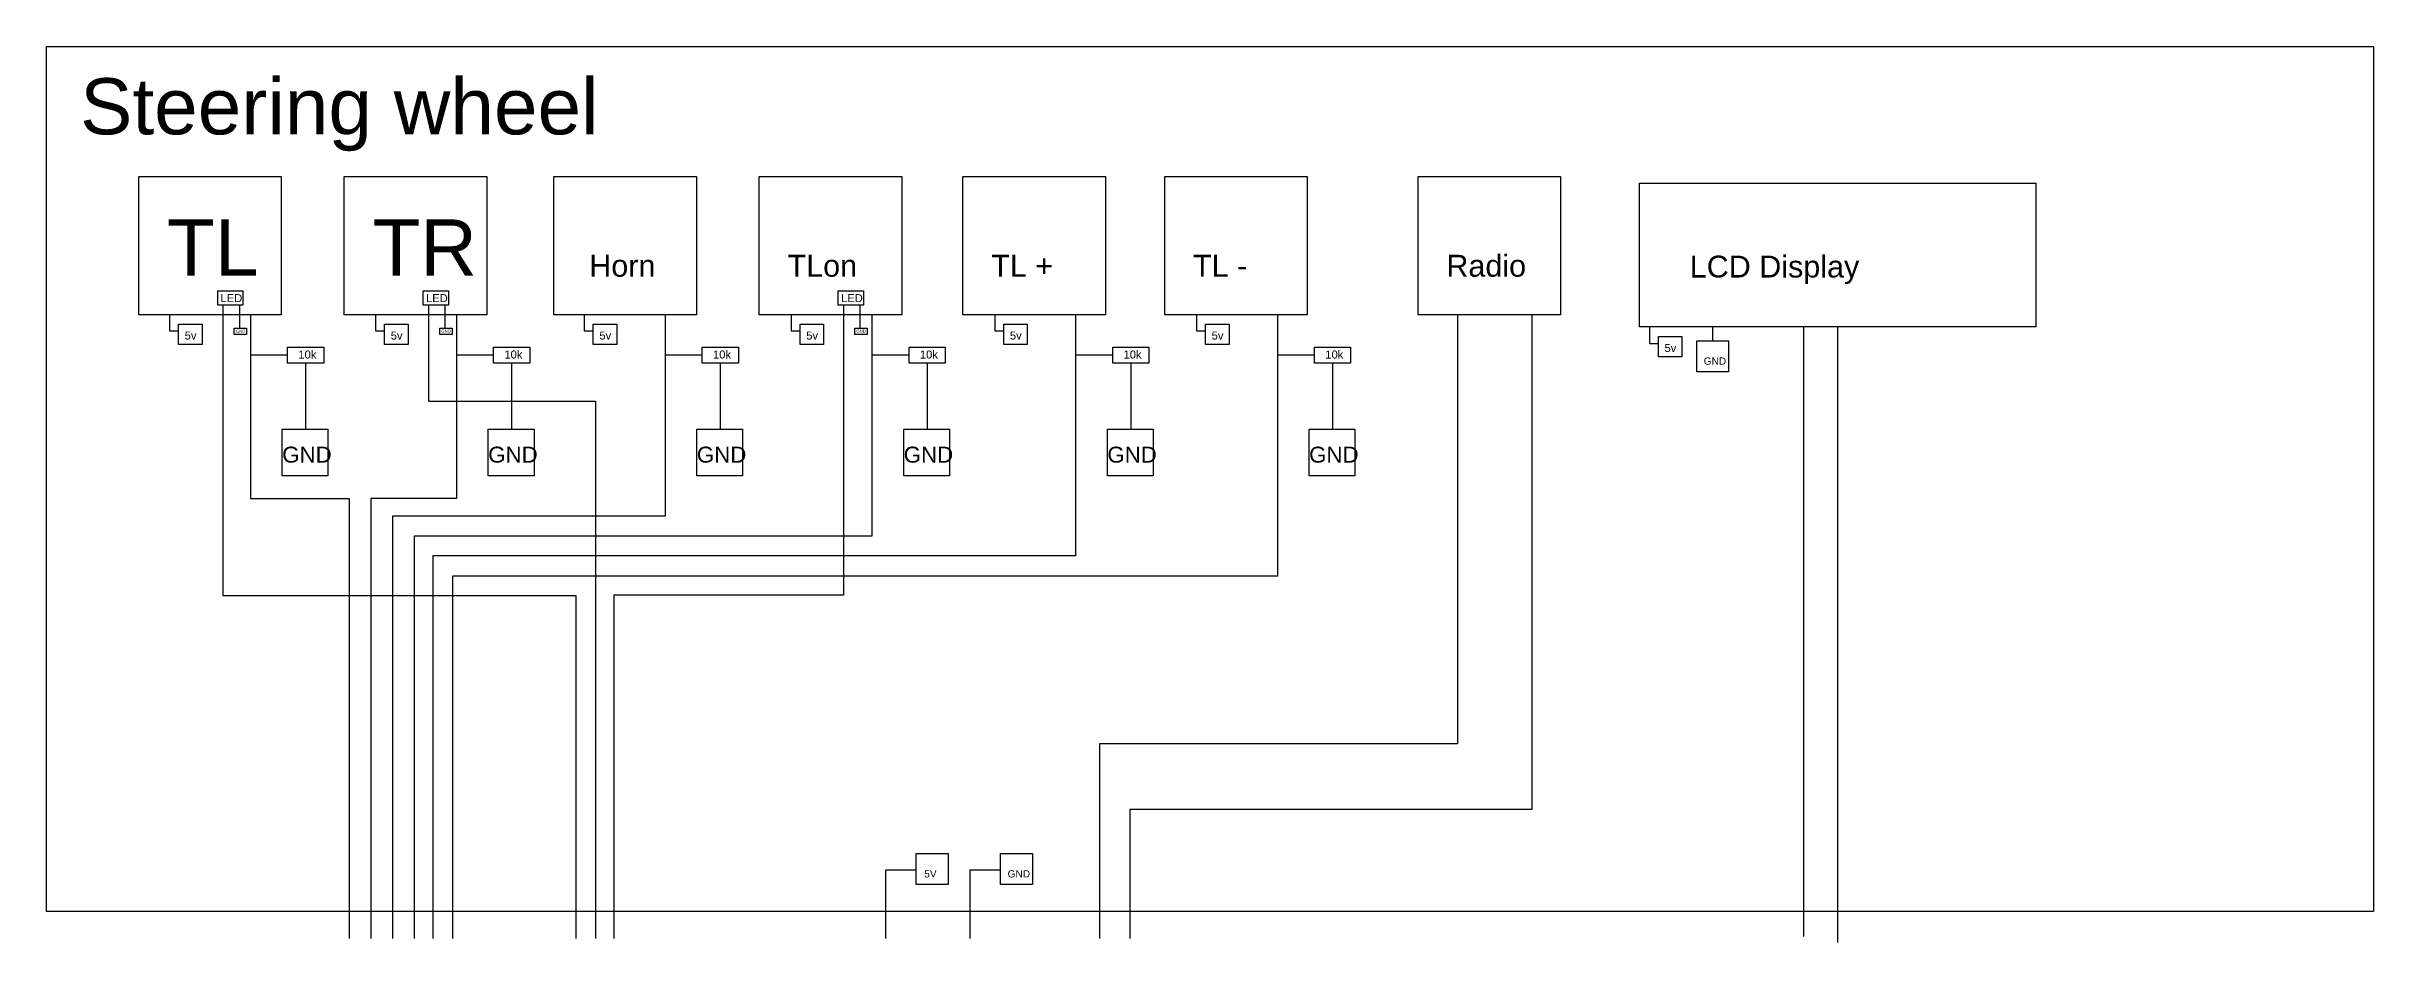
# Model space of a CAD drawing. Header units: inches. Extents: x -6006 to 7910, y 240 to 7918.
# Drawn here: x 7433.8 to 7910.4, y 2759.7 to 2943.2 of the extents above; entities that cross this region are included whole.
import ezdxf

# ---------------------------------------------------------------- set-up
doc = ezdxf.new("R2010")
doc.units = ezdxf.units.IN
doc.header["$MEASUREMENT"] = 0
doc.styles.get("Standard").update_dxf_attribs({"font": 'arial.ttf'})

msp = doc.modelspace()

# ---------------------------------------------------------------- linework, layer by layer
for p, q in [((7459.02, 2888.25), (7459.02, 2884.93)), ((7473.32, 2890.21), (7473.32, 2885.48)), ((7501.21, 2888.25), (7501.21, 2884.93)), ((7515.39, 2890.21), (7515.39, 2885.48)), ((7543.93, 2888.25), (7543.93, 2884.93)), ((7586.29, 2888.25), (7586.29, 2884.93)), ((7600.4, 2890.21), (7600.4, 2885.48)), ((7628, 2888.25), (7628, 2884.93)), ((7669.33, 2888.25), (7669.33, 2884.93)), ((7459.02, 2884.93), (7460.85, 2884.93)), ((7501.21, 2884.93), (7503.04, 2884.93)), ((7543.93, 2884.93), (7545.77, 2884.93)), ((7586.29, 2884.93), (7588.13, 2884.93)), ((7628, 2884.93), (7629.84, 2884.93)), ((7669.33, 2884.93), (7671.16, 2884.93)), ((7762.06, 2885.69), (7762.06, 2882.37)), ((7775.03, 2882.93), (7775.03, 2885.74)), ((7793.63, 2885.74), (7793.63, 2766.05)), ((7800.62, 2885.74), (7800.62, 2759.71)), ((7483.16, 2879.98), (7475.56, 2879.98)), ((7525.35, 2879.98), (7517.75, 2879.98)), ((7568.08, 2879.98), (7560.48, 2879.98)), ((7610.44, 2879.98), (7602.84, 2879.98)), ((7652.15, 2879.98), (7644.55, 2879.98)), ((7693.48, 2879.98), (7685.88, 2879.98)), ((7762.06, 2882.37), (7763.9, 2882.37)), ((7486.87, 2878.35), (7486.87, 2864.83)), ((7529.06, 2878.35), (7529.06, 2864.83)), ((7571.79, 2878.35), (7571.79, 2864.83)), ((7614.15, 2878.35), (7614.15, 2864.83)), ((7655.86, 2878.35), (7655.86, 2864.83)), ((7697.18, 2878.35), (7697.18, 2864.83)), ((7793.63, 2766.05), (7793.63, 2760.9))]:
    msp.add_line(p, q)
for points in [[(7433.81, 2943.16), (7910.36, 2943.16), (7910.36, 2766.05), (7433.81, 2766.05)], [(7452.7, 2916.56), (7481.89, 2916.56), (7481.89, 2888.25), (7452.7, 2888.25)], [(7494.77, 2916.56), (7523.96, 2916.56), (7523.96, 2888.25), (7494.77, 2888.25)], [(7537.7, 2916.56), (7566.89, 2916.56), (7566.89, 2888.25), (7537.7, 2888.25)], [(7579.77, 2916.56), (7608.97, 2916.56), (7608.97, 2888.25), (7579.77, 2888.25)], [(7621.48, 2916.56), (7650.67, 2916.56), (7650.67, 2888.25), (7621.48, 2888.25)], [(7662.81, 2916.56), (7692, 2916.56), (7692, 2888.25), (7662.81, 2888.25)], [(7714.7, 2916.56), (7743.89, 2916.56), (7743.89, 2888.25), (7714.7, 2888.25)], [(7760.04, 2915.19), (7841.2, 2915.19), (7841.2, 2885.74), (7760.04, 2885.74)], [(7468.88, 2893.15), (7474.04, 2893.15), (7474.04, 2890.21), (7468.88, 2890.21)], [(7510.95, 2893.15), (7516.11, 2893.15), (7516.11, 2890.21), (7510.95, 2890.21)], [(7595.95, 2893.15), (7601.12, 2893.15), (7601.12, 2890.21), (7595.95, 2890.21)], [(7460.85, 2886.33), (7465.66, 2886.33), (7465.66, 2882.15), (7460.85, 2882.15)], [(7472.26, 2885.48), (7474.79, 2885.48), (7474.79, 2884.23), (7472.26, 2884.23)], [(7503.04, 2886.33), (7507.85, 2886.33), (7507.85, 2882.15), (7503.04, 2882.15)], [(7514.33, 2885.48), (7516.86, 2885.48), (7516.86, 2884.23), (7514.33, 2884.23)], [(7545.77, 2886.33), (7550.58, 2886.33), (7550.58, 2882.15), (7545.77, 2882.15)], [(7588.13, 2886.33), (7592.94, 2886.33), (7592.94, 2882.15), (7588.13, 2882.15)], [(7599.34, 2885.48), (7601.86, 2885.48), (7601.86, 2884.23), (7599.34, 2884.23)], [(7629.84, 2886.33), (7634.65, 2886.33), (7634.65, 2882.15), (7629.84, 2882.15)], [(7671.16, 2886.33), (7675.98, 2886.33), (7675.98, 2882.15), (7671.16, 2882.15)], [(7763.9, 2883.77), (7768.71, 2883.77), (7768.71, 2879.59), (7763.9, 2879.59)], [(7483.16, 2881.62), (7490.58, 2881.62), (7490.58, 2878.35), (7483.16, 2878.35)], [(7525.35, 2881.62), (7532.77, 2881.62), (7532.77, 2878.35), (7525.35, 2878.35)], [(7568.08, 2881.62), (7575.5, 2881.62), (7575.5, 2878.35), (7568.08, 2878.35)], [(7610.44, 2881.62), (7617.86, 2881.62), (7617.86, 2878.35), (7610.44, 2878.35)], [(7652.15, 2881.62), (7659.57, 2881.62), (7659.57, 2878.35), (7652.15, 2878.35)], [(7693.48, 2881.62), (7700.89, 2881.62), (7700.89, 2878.35), (7693.48, 2878.35)], [(7771.76, 2882.93), (7778.3, 2882.93), (7778.3, 2876.57), (7771.76, 2876.57)], [(7482.07, 2864.83), (7491.45, 2864.83), (7491.45, 2855.24), (7482.07, 2855.24)], [(7524.26, 2864.83), (7533.64, 2864.83), (7533.64, 2855.24), (7524.26, 2855.24)], [(7566.99, 2864.83), (7576.37, 2864.83), (7576.37, 2855.24), (7566.99, 2855.24)], [(7609.35, 2864.83), (7618.73, 2864.83), (7618.73, 2855.24), (7609.35, 2855.24)], [(7651.06, 2864.83), (7660.44, 2864.83), (7660.44, 2855.24), (7651.06, 2855.24)], [(7692.38, 2864.83), (7701.77, 2864.83), (7701.77, 2855.24), (7692.38, 2855.24)], [(7611.93, 2777.93), (7618.47, 2777.93), (7618.47, 2771.57), (7611.93, 2771.57)], [(7629.2, 2777.93), (7635.74, 2777.93), (7635.74, 2771.57), (7629.2, 2771.57)]]:
    msp.add_lwpolyline(points, close=True)
for points in [[(7469.93, 2890.21), (7469.93, 2830.72), (7542.24, 2830.72), (7542.24, 2760.54)], [(7475.56, 2888.25), (7475.56, 2850.63), (7495.77, 2850.63), (7495.77, 2760.53)], [(7517.75, 2888.25), (7517.75, 2850.63), (7500.21, 2850.63), (7500.21, 2760.53)], [(7560.48, 2888.25), (7560.48, 2846.97), (7504.66, 2846.97), (7504.66, 2760.53)], [(7602.84, 2888.25), (7602.84, 2842.93), (7509.1, 2842.93), (7509.1, 2760.53)], [(7512, 2890.21), (7512, 2870.52)], [(7644.55, 2888.25), (7644.55, 2838.88), (7512.91, 2838.88), (7512.91, 2760.53)], [(7685.88, 2888.25), (7685.88, 2834.72), (7516.94, 2834.72), (7516.94, 2760.53)], [(7597, 2890.21), (7597, 2830.84), (7549.96, 2830.84), (7549.96, 2760.54)], [(7722.74, 2888.25), (7722.74, 2800.41), (7649.47, 2800.41), (7649.47, 2760.53)], [(7737.97, 2888.25), (7737.97, 2786.93), (7655.66, 2786.93), (7655.66, 2760.53)], [(7512, 2870.52), (7546.25, 2870.52), (7546.25, 2760.54)], [(7605.72, 2760.53), (7605.72, 2774.58), (7611.93, 2774.58)], [(7622.99, 2760.53), (7622.99, 2774.58), (7629.2, 2774.58)]]:
    msp.add_lwpolyline(points)

# ---------------------------------------------------------------- texts
at = {"attachment_point": 1}
for s, width, gutter_width, insert, char_height in [('Steering wheel', 455.1502, 57.45, (7440.68, 2936.67), 11.491), ('TL', 455.1502, 57.45, (7458.49, 2907.76), 11.491), ('TR', 455.1502, 57.45, (7500.56, 2907.76), 11.491), ('Horn', 177.208, 22.37, (7544.96, 2900.51), 4.474), ('TLon', 177.208, 22.37, (7585.56, 2900.51), 4.474), ('TL +', 177.208, 22.37, (7627.27, 2900.51), 4.474), ('TL -', 177.208, 22.37, (7668.6, 2900.51), 4.474), ('Radio', 177.208, 22.37, (7720.49, 2900.51), 4.474), ('LCD Display', 177.208, 22.37, (7770.33, 2900.34), 4.4739), ('LED', 64.9195, 8.19, (7469.44, 2892.46), 1.639), ('LED', 64.9195, 8.19, (7511.52, 2892.46), 1.639), ('LED', 64.9195, 8.19, (7596.52, 2892.46), 1.639), ('5v', 64.9195, 8.19, (7462.11, 2884.8), 1.639), ('GND', 24.5702, 3.1, (7472.59, 2885.18), 0.62), ('5v', 64.9195, 8.19, (7504.3, 2884.8), 1.639), ('GND', 24.5702, 3.1, (7514.67, 2885.18), 0.62), ('5v', 64.9195, 8.19, (7547.03, 2884.8), 1.639), ('5v', 64.9195, 8.19, (7589.39, 2884.8), 1.639), ('GND', 24.5702, 3.1, (7599.67, 2885.18), 0.62), ('5v', 64.9195, 8.19, (7631.1, 2884.8), 1.639), ('5v', 64.9195, 8.19, (7672.42, 2884.8), 1.639), ('10k', 64.9195, 8.19, (7485.38, 2880.92), 1.639), ('10k', 64.9195, 8.19, (7527.57, 2880.92), 1.639), ('10k', 64.9195, 8.19, (7570.3, 2880.92), 1.639), ('10k', 64.9195, 8.19, (7612.66, 2880.92), 1.639), ('10k', 64.9195, 8.19, (7654.37, 2880.92), 1.639), ('10k', 64.9195, 8.19, (7695.69, 2880.92), 1.639), ('5v', 64.9195, 8.19, (7765.16, 2882.24), 1.639), ('GND', 58.7308, 7.41, (7773.19, 2879.5), 1.483), ('GND', 129.4373, 16.34, (7482.07, 2861.23), 3.268), ('GND', 129.4373, 16.34, (7524.26, 2861.23), 3.268), ('GND', 129.4373, 16.34, (7566.99, 2861.23), 3.268), ('GND', 129.4373, 16.34, (7609.35, 2861.23), 3.268), ('GND', 129.4373, 16.34, (7651.06, 2861.23), 3.268), ('GND', 129.4373, 16.34, (7692.38, 2861.23), 3.268), ('5V', 58.7308, 7.41, (7613.56, 2774.5), 1.483), ('GND', 58.7308, 7.41, (7630.63, 2774.5), 1.483)]:
    msp.add_mtext_dynamic_manual_height_columns(s, width=width, gutter_width=gutter_width, heights=[0], dxfattribs=dict(at, insert=insert, char_height=char_height))

doc.saveas('drawing.dxf')
